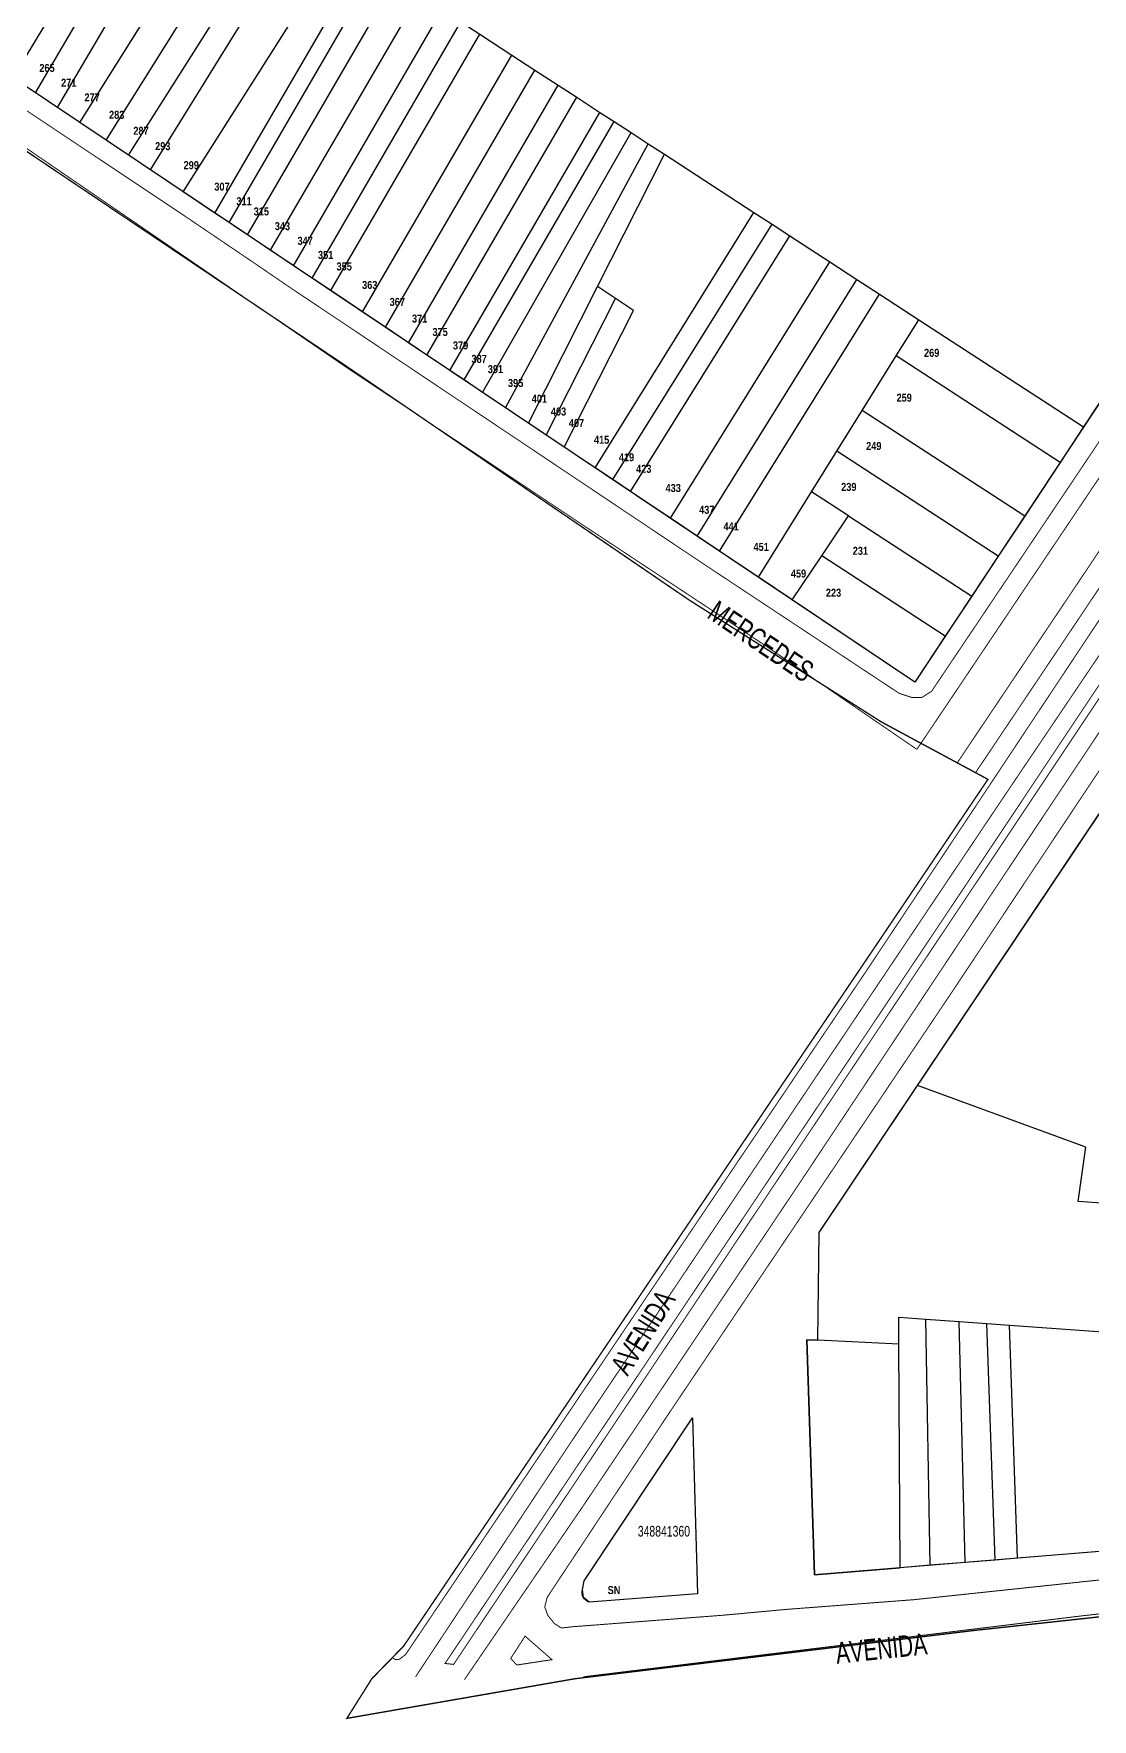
# Model space of a CAD drawing. Extents: x 203136 to 205923, y 4839890 to 4842982.
# Drawn here: x 203713.9 to 203912.3, y 4839889.9 to 4840205.8 of the extents above; entities that cross this region are included whole.
import ezdxf
from ezdxf.enums import TextEntityAlignment as Align

# ---------------------------------------------------------------- set-up
doc = ezdxf.new("R2010")
doc.units = 0
doc.header["$LTSCALE"] = 1.5
doc.header["$MEASUREMENT"] = 0
for name, color, linetype in [('CD_MALHA_LOTES', 40, 'CONTINUOUS'), ('CD_TXT_QUADRA', 7, 'CONTINUOUS'), ('LM-LIM-SETOR-FISCAL', 7, 'CONTINUOUS'), ('RU-QUADRAS', 210, 'CONTINUOUS'), ('SV-EIXO-RUA-PAV', 20, 'CONTINUOUS'), ('SV-RUA-PAVIM-S-GUIA-C-GUIA', 7, 'CONTINUOUS'), ('SV-TXT-RUA-PAV-S-GUIA-C-GUIA', 7, 'CONTINUOUS'), ('Th_NmrPort', 1, 'CONTINUOUS')]:
    doc.layers.add(name, color=color, linetype=linetype)
doc.styles.add('3488-41-2D_TXTB$0$ARIAL', font='ARIAL.TTF')
doc.styles.add('ARIAL', font='ARIAL.TTF')
doc.styles.get("Standard").update_dxf_attribs({"font": 'swisscbo.ttf'})
doc.linetypes.add('Limite', pattern='A,20,-3,[130,ltypeshp.shx,S=6.35,R=0,X=0,Y=0],-3,20', length=46)

msp = doc.modelspace()

# ---------------------------------------------------------------- linework, layer by layer
at = {"layer": 'CD_MALHA_LOTES', "linetype": 'Continuous', "flags": 128}
for points in [[(203710.1, 4840197.53), (203738.48, 4840244.6)], [(203714.26, 4840194.75), (203742.14, 4840242.28)], [(203718.41, 4840191.97), (203746.26, 4840239.34)], [(203722.57, 4840189.18), (203751.76, 4840235.63)], [(203727.55, 4840185.84), (203756.61, 4840232.35)], [(203731.7, 4840183.06), (203761.07, 4840229.43)], [(203735.86, 4840180.28), (203764.74, 4840227.05)], [(203741.95, 4840176.19), (203771.46, 4840222.68)], [(203747.91, 4840172.2), (203775.65, 4840219.96)], [(203750.55, 4840170.43), (203778.31, 4840218.22)], [(203754.03, 4840168.1), (203781.82, 4840215.95)], [(203758.33, 4840165.22), (203786.16, 4840213.12)], [(203762.64, 4840162.33), (203790.5, 4840210.3)], [(203766.11, 4840160), (203794, 4840208.02)], [(203794, 4840208.02), (203797.51, 4840205.74)], [(203769.59, 4840157.67), (203797.51, 4840205.74)], [(203797.51, 4840205.74), (203803.52, 4840201.82)], [(203775.55, 4840153.67), (203803.52, 4840201.82)], [(203803.52, 4840201.82), (203807.86, 4840199)], [(203957.35, 4840202.73), (203910.67, 4840132.12)], [(203779.86, 4840150.79), (203807.86, 4840199)], [(203807.86, 4840199), (203812.21, 4840196.18)], [(203714.26, 4840194.75), (203710.1, 4840197.53)], [(203784.17, 4840147.9), (203812.21, 4840196.18)], [(203812.21, 4840196.18), (203815.71, 4840193.9)], [(203718.41, 4840191.97), (203714.26, 4840194.75)], [(203722.57, 4840189.18), (203718.41, 4840191.97)], [(203787.64, 4840145.58), (203815.71, 4840193.9)], [(203815.71, 4840193.9), (203820.05, 4840191.07)], [(203727.55, 4840185.84), (203722.57, 4840189.18)], [(203791.95, 4840142.69), (203820.05, 4840191.07)], [(203794.59, 4840140.92), (203822.71, 4840189.34)], [(203820.05, 4840191.07), (203822.71, 4840189.34)], [(203822.71, 4840189.34), (203825.89, 4840187.27)], [(203731.7, 4840183.06), (203727.55, 4840185.84)], [(203798.06, 4840138.59), (203825.89, 4840187.27)], [(203825.89, 4840187.27), (203829.1, 4840185.19)], [(203735.86, 4840180.28), (203731.7, 4840183.06)], [(203802.37, 4840135.7), (203829.1, 4840185.19)], [(203819.62, 4840158.45), (203832.14, 4840183.21)], [(203829.1, 4840185.19), (203832.14, 4840183.21)], [(203832.14, 4840183.21), (203848.9, 4840172.3)], [(203741.95, 4840176.19), (203735.86, 4840180.28)], [(203747.91, 4840172.2), (203741.95, 4840176.19)], [(203750.55, 4840170.43), (203747.91, 4840172.2)], [(203754.03, 4840168.1), (203750.55, 4840170.43)], [(203819.14, 4840124.47), (203848.9, 4840172.3)], [(203822.47, 4840122.24), (203852.29, 4840170.1)], [(203848.9, 4840172.3), (203852.29, 4840170.1)], [(203852.29, 4840170.1), (203855.61, 4840167.94)], [(203758.33, 4840165.22), (203754.03, 4840168.1)], [(203825.79, 4840120.01), (203855.61, 4840167.94)], [(203855.61, 4840167.94), (203863.15, 4840163.03)], [(203762.64, 4840162.33), (203758.33, 4840165.22)], [(203766.11, 4840160), (203762.64, 4840162.33)], [(203833.27, 4840115), (203863.15, 4840163.03)], [(203863.15, 4840163.03), (203868.18, 4840159.76)], [(203769.59, 4840157.67), (203766.11, 4840160)], [(203775.55, 4840153.67), (203769.59, 4840157.67)], [(203806.67, 4840132.82), (203819.62, 4840158.45)], [(203822.97, 4840156.21), (203819.62, 4840158.45)], [(203838.26, 4840111.65), (203868.18, 4840159.76)], [(203868.18, 4840159.76), (203872.42, 4840157)], [(203810, 4840130.59), (203822.97, 4840156.21)], [(203826.32, 4840153.96), (203822.97, 4840156.21)], [(203842.42, 4840108.87), (203872.42, 4840157)], [(203872.42, 4840157), (203879.78, 4840152.22)], [(203779.86, 4840150.79), (203775.55, 4840153.67)], [(203813.32, 4840128.36), (203826.32, 4840153.96)], [(203875.55, 4840145.42), (203879.78, 4840152.22)], [(203879.78, 4840152.22), (203910.67, 4840132.12)], [(203784.17, 4840147.9), (203779.86, 4840150.79)], [(203787.64, 4840145.58), (203784.17, 4840147.9)], [(203791.95, 4840142.69), (203787.64, 4840145.58)], [(203869.21, 4840135.23), (203875.55, 4840145.42)], [(203906.26, 4840125.45), (203875.55, 4840145.42)], [(203794.59, 4840140.92), (203791.95, 4840142.69)], [(203798.06, 4840138.59), (203794.59, 4840140.92)], [(203802.37, 4840135.7), (203798.06, 4840138.59)], [(203806.67, 4840132.82), (203802.37, 4840135.7)], [(203864.46, 4840127.59), (203869.21, 4840135.23)], [(203899.64, 4840115.43), (203869.21, 4840135.23)], [(203810, 4840130.59), (203806.67, 4840132.82)], [(203910.67, 4840132.12), (203906.26, 4840125.45)], [(203813.32, 4840128.36), (203810, 4840130.59)], [(203819.14, 4840124.47), (203813.32, 4840128.36)], [(203859.7, 4840119.94), (203864.46, 4840127.59)], [(203894.68, 4840107.93), (203864.46, 4840127.59)], [(203822.47, 4840122.24), (203819.14, 4840124.47)], [(203906.26, 4840125.45), (203899.64, 4840115.43)], [(203825.79, 4840120.01), (203822.47, 4840122.24)], [(203833.27, 4840115), (203825.79, 4840120.01)], [(203849.76, 4840103.95), (203859.7, 4840119.94)], [(203866.63, 4840115.44), (203859.7, 4840119.94)], [(203838.26, 4840111.65), (203833.27, 4840115)], [(203861.61, 4840107.96), (203866.63, 4840115.44)], [(203866.63, 4840115.44), (203889.72, 4840100.42)], [(203899.64, 4840115.43), (203894.68, 4840107.93)], [(203842.42, 4840108.87), (203838.26, 4840111.65)], [(203849.76, 4840103.95), (203842.42, 4840108.87)], [(203856.08, 4840099.71), (203861.61, 4840107.96)], [(203884.75, 4840092.91), (203861.61, 4840107.96)], [(203894.68, 4840107.93), (203889.72, 4840100.42)], [(203856.08, 4840099.71), (203849.76, 4840103.95)], [(203889.72, 4840100.42), (203884.75, 4840092.91)], [(203879.07, 4840084.31), (203856.08, 4840099.71)], [(203884.75, 4840092.91), (203879.07, 4840084.31)], [(203879.56, 4840008.68), (203913.49, 4840059.4)], [(203861.14, 4839981.13), (203879.56, 4840008.68)], [(203911.12, 4839997.14), (203879.56, 4840008.68)], [(203909.63, 4839986.95), (203911.12, 4839997.14)], [(203969.48, 4839982.69), (203909.63, 4839986.95)], [(203860.86, 4839960.97), (203861.14, 4839981.13)], [(203876.07, 4839960.24), (203876.03, 4839965.29)], [(203876.03, 4839965.29), (203881.13, 4839964.93)], [(203881.13, 4839964.93), (203887.34, 4839964.49)], [(203881.91, 4839918.79), (203881.13, 4839964.93)], [(203888.5, 4839919.33), (203887.34, 4839964.49)], [(203887.34, 4839964.49), (203892.55, 4839964.12)], [(203892.55, 4839964.12), (203896.82, 4839963.81)], [(203894.09, 4839919.78), (203892.55, 4839964.12)], [(203898.3, 4839920.13), (203896.82, 4839963.81)], [(203896.82, 4839963.81), (203933.6, 4839961.19)], [(203860.86, 4839960.97), (203858.79, 4839961.07)], [(203858.79, 4839961.07), (203860.26, 4839917.01)], [(203876.07, 4839960.24), (203860.86, 4839960.97)], [(203876.32, 4839918.33), (203876.07, 4839960.24)], [(203817.12, 4839915.89), (203837.38, 4839946.42)], [(203837.38, 4839946.42), (203838.31, 4839913.44)], [(203932.93, 4839922.97), (203898.3, 4839920.13)], [(203860.26, 4839917.01), (203876.32, 4839918.33)], [(203881.91, 4839918.79), (203876.32, 4839918.33)], [(203888.5, 4839919.33), (203881.91, 4839918.79)], [(203894.09, 4839919.78), (203888.5, 4839919.33)], [(203898.3, 4839920.13), (203894.09, 4839919.78)], [(203818.05, 4839911.89), (203816.94, 4839912.79), (203816.75, 4839914.23), (203817.12, 4839915.89)], [(203838.31, 4839913.44), (203818.05, 4839911.89)]]:
    msp.add_lwpolyline(points, dxfattribs=at)
at = {"layer": 'LM-LIM-SETOR-FISCAL', "linetype": 'Limite', "ltscale": 0.1, "flags": 128}
msp.add_lwpolyline([(205796.637551, 4840879.134685, 0.25, 0.25, 0), (205808.48727, 4840856.309356, 0.25, 0.25, 0), (205816.796096, 4840831.429166, 0.25, 0.25, 0), (205829.551494, 4840801.498184, 0.25, 0.25, 0), (205834.603136, 4840789.879406, 0.25, 0.25, 0), (205840.59, 4840778.23, 0.25, 0.25, 0), (205847.483918, 4840761.167439, 0.25, 0.25, 0), (205854.08, 4840746.99, 0.25, 0.25, 0), (205877.51, 4840691.54, 0.25, 0.25, 0), (205884.885858, 4840672.908494, 0.25, 0.25, 0), (205901.13444, 4840629.162311, 0.25, 0.25, 0), (205904.259167, 4840621.03802, 0.25, 0.25, 0), (205906.967264, 4840612.705414, 0.25, 0.25, 0), (205909.675361, 4840602.289656, 0.25, 0.25, 0), (205911.34, 4840594.51, 0.25, 0.25, 0), (205912.69, 4840584.83, 0.25, 0.25, 0), (205913.98, 4840572.23, 0.25, 0.25, 0), (205913.32, 4840564.48, 0.25, 0.25, 0), (205914.03, 4840545.8, 0.25, 0.25, 0), (205913.91, 4840549.03, 0.25, 0.25, 0), (205914.63, 4840531, 0.25, 0.25, 0), (205917.39, 4840498.82, 0.25, 0.25, 0), (205919.73, 4840454.56, 0.25, 0.25, 0), (205923.14, 4840407.79, 0.25, 0.25, 0), (205897.79, 4840407.51, 0.25, 0.25, 0), (205858.91, 4840407.06, 0.25, 0.25, 0), (205796.08, 4840405.24, 0.25, 0.25, 0), (205764.26, 4840405.98, 0.25, 0.25, 0), (205736.74, 4840400.96, 0.25, 0.25, 0), (205726.05, 4840399.81, 0.25, 0.25, 0), (205697.41, 4840396.68, 0.25, 0.25, 0), (205662.09, 4840393.46, 0.25, 0.25, 0), (205636.95, 4840391.19, 0.25, 0.25, 0), (205616.4, 4840390.16, 0.25, 0.25, 0), (205576.04, 4840387.63, 0.25, 0.25, 0), (205567, 4840387.4, 0.25, 0.25, 0), (205549.68, 4840367.85, 0.25, 0.25, 0), (205538.067517, 4840352.483878, 0.25, 0.25, 0), (205492.4, 4840341.86, 0.25, 0.25, 0), (205506.65, 4840286.68, 0.25, 0.25, 0), (205534.31, 4840190.98, 0.25, 0.25, 0), (205544.65, 4840144.32, 0.25, 0.25, 0), (205560.85, 4840102.55, 0.25, 0.25, 0), (205560.78, 4840096.06, 0.25, 0.25, 0), (205552, 4840082.31, 0.25, 0.25, 0), (205542.1, 4840064.81, 0.25, 0.25, 0), (205533.33, 4840045.06, 0.25, 0.25, 0), (205512.8, 4840009.23, 0.25, 0.25, 0), (205504.55, 4839990.93, 0.25, 0.25, 0), (205495.61, 4839960.4, 0.25, 0.25, 0), (205494.7, 4839946.99, 0.25, 0.25, 0), (205488.84, 4839943.92, 0.25, 0.25, 0), (205481.22, 4839947.04, 0.25, 0.25, 0), (205441.48, 4839954.26, 0.25, 0.25, 0), (205421.36, 4839957.89, 0.25, 0.25, 0), (205314.35, 4839973.26, 0.25, 0.25, 0), (205291.86, 4839974.37, 0.25, 0.25, 0), (205200.91, 4839976.33, 0.25, 0.25, 0), (205183.28, 4839976.72, 0.25, 0.25, 0), (205166.57, 4839976.23, 0.25, 0.25, 0), (205097.95, 4839974.93, 0.25, 0.25, 0), (205037.73, 4839972.91, 0.25, 0.25, 0), (204995.55, 4839971.58, 0.25, 0.25, 0), (204940.72, 4839991.63, 0.25, 0.25, 0), (204932.09, 4839998.44, 0.25, 0.25, 0), (204928.74, 4839994.95, 0.25, 0.25, 0), (204913.47, 4839976.19, 0.25, 0.25, 0), (204908.3, 4839968.72, 0.25, 0.25, 0), (204905.09, 4839962.5, 0.25, 0.25, 0), (204893.29, 4839968.65, 0.25, 0.25, 0), (204883.26, 4839970.95, 0.25, 0.25, 0), (204868.8, 4839976.99, 0.25, 0.25, 0), (204861.053542, 4839982.681503, 0.25, 0.25, 0), (204800.909102, 4839981.356998, 0.25, 0.25, 0), (204731.877092, 4839979.439442, 0.25, 0.25, 0), (204696.03, 4839979.76, 0.25, 0.25, 0), (204664.74, 4839978.06, 0.25, 0.25, 0), (204636.84, 4839977.55, 0.25, 0.25, 0), (204557.699106, 4839978.800257, 0.25, 0.25, 0), (204516.152063, 4839974.32596, 0.25, 0.25, 0), (204352.520633, 4839956.428773, 0.25, 0.25, 0), (204250.25099, 4839944.923438, 0.25, 0.25, 0), (204195.281056, 4839939.809956, 0.25, 0.25, 0), (204097.805302, 4839928.943806, 0.25, 0.25, 0), (204039.000257, 4839922.551953, 0.25, 0.25, 0), (204030.690849, 4839922.551953, 0.25, 0.25, 0), (203988.15, 4839917.93, 0.18, 0.18, 0), (203988.14, 4839917.59, 0.25, 0.25, 0), (203919.472612, 4839909.768248, 0.25, 0.25, 0), (203890.070089, 4839906.572321, 0.25, 0.25, 0), (203815.393881, 4839897.540816, 0.25, 0.25, 0), (203772.628171, 4839890.109255, 0.25, 0.25, 0), (203777.302692, 4839897.541428, 0.25, 0.25, 0), (203783.27, 4839903.66, 0.25, 0.25, 0), (203892.75, 4840066.08, 0.25, 0.25, 0), (203872.83, 4840076.81, 0.25, 0.25, 0), (203836.8, 4840099.66, 0.25, 0.25, 0), (203772.86, 4840143.28, 0.25, 0.25, 0), (203681.29, 4840204.82, 0.25, 0.25, 0), (203664.64, 4840215.67, 0.25, 0.25, 0), (203605.82, 4840255.28, 0.25, 0.25, 0), (203559.67, 4840284.61, 0.25, 0.25, 0), (203528.03, 4840306, 0.25, 0.25, 0), (203497.1, 4840325.04, 0.25, 0.25, 0), (203475.133068, 4840329.93495, 0.25, 0.25, 0)], format="xyseb", dxfattribs=at)
at = {"layer": 'RU-QUADRAS', "color": 6, "linetype": 'Continuous'}
for points in [[(203623.83, 4840258.81), (203700.75, 4840376.39), (203774.04, 4840328.32), (203957.08, 4840206.15), (203957.35, 4840202.73), (203879.07, 4840084.31), (203681.79, 4840216.51), (203623.95, 4840256.35)], [(203858.79, 4839961.07), (203860.86, 4839960.97), (203861.14, 4839981.13), (203931.13, 4840085.79), (203994.51, 4840044.48), (203964.44, 4839996.07), (203969.88, 4839992.73), (203969.7, 4839989.07), (204037.74, 4839981.98), (204036.28, 4839961.71), (204037.78, 4839961.57), (204039.81, 4839989.73), (203975.18, 4839995.57), (203974.62, 4839999.07), (204001.05, 4840040.55), (204033.67, 4840019.88), (204033.02, 4840018.85), (204044.08, 4840012.02), (204070.8, 4840004.32), (204063.41, 4839962.84), (204064.39, 4839962.89), (204066, 4839936.19), (203950.93, 4839924.44), (203860.26, 4839917.01)]]:
    msp.add_lwpolyline(points, close=True, dxfattribs=at)
msp.add_lwpolyline([(203816.75, 4839914.23), (203817.12, 4839915.89), (203837.38, 4839946.42), (203838.31, 4839913.44), (203818.05, 4839911.89, -0.3984340859)], format="xyb", close=True, dxfattribs=at)
at = {"layer": 'SV-EIXO-RUA-PAV', "const_width": 0.18}
for points in [[(203785.506106, 4839897.911714), (203813.066431, 4839939.541296), (203895.265583, 4840062.117287), (203986.330293, 4840197.220699), (204075.371343, 4840332.51684), (204166.14696, 4840467.812981), (204258.698822, 4840606.743049), (204349.432758, 4840741.874396), (204441.172022, 4840879.868751), (204532.718556, 4841016.32127), (204553.93, 4841049.35)], [(203879.435958, 4840071.696704), (203924.539774, 4840138.887439), (203971.038552, 4840207.996248), (204010.155649, 4840266.526586), (204048.342771, 4840323.313219), (204062.059911, 4840343.772682), (204076.590779, 4840365.627108), (204111.639234, 4840418.05448), (204151.9188, 4840478.037905), (204168.658361, 4840503.495986), (204207.659211, 4840562.898175), (204243.172653, 4840616.953005), (204254.797348, 4840633.808812), (204275.954292, 4840665.021118), (204299.029311, 4840699.37209), (204334.775247, 4840753.485044), (204426.784705, 4840890.947058), (204462.414394, 4840944.275344), (204503.158948, 4841005.653732), (204518.096681, 4841026.810676), (204532.33, 4841049.35)], [(203887.007883, 4840069.173018), (203888.793838, 4840071.842013), (203946.684817, 4840158.213494), (204029.801383, 4840281.667751), (204119.660273, 4840416.04922), (204206.264248, 4840545.780812), (204263.341498, 4840632.501034), (204338.785766, 4840745.609313), (204416.903714, 4840862.786235), (204506.065122, 4840995.540247), (204542.27, 4841049.35)], [(204323.934239, 4840688.7582), (204283.94138, 4840628.802183), (204265.442187, 4840602.118096), (204255.061346, 4840585.548675), (204230.319661, 4840548.48531), (204185.922277, 4840482.405694), (204174.239633, 4840464.347381), (204142.336049, 4840416.527274), (204106.601997, 4840362.693293), (204083.577552, 4840329.105603), (204068.871629, 4840307.195715), (204033.337209, 4840253.627909), (203993.34435, 4840193.472261), (203983.296227, 4840180.096945), (203936.582439, 4840109.493911), (203925.868877, 4840093.323754), (203893.927825, 4840045.345632), (203857.129072, 4839989.914597), (203817.335844, 4839930.557476), (203794.644388, 4839897.35209)], [(203879.435958, 4840071.696704), (203851.18795, 4840091.051821), (203815.892178, 4840114.373203), (203773.190061, 4840142.841282), (203702.942441, 4840190.947063), (203635.989737, 4840235.757927), (203610.289388, 4840253.286883), (203587.883956, 4840267.257329), (203565.21493, 4840282.545742), (203534.370587, 4840302.688696), (203508.209748, 4840320.216458), (203481.002475, 4840327.803102)], [(203816.946552, 4839897.897188), (203910.719876, 4839909.363498), (203988.150414, 4839917.930281), (204182.814081, 4839938.424661), (204266.90035, 4839946.925546), (204287.460629, 4839949.034293), (204317.246675, 4839952.724599), (204451.331715, 4839966.790245), (204532.470621, 4839976.316201), (204554.61246, 4839978.424948), (204580.837002, 4839977.988346), (204636.83646, 4839977.54926)]]:
    msp.add_lwpolyline(points, dxfattribs=at)
at = {"layer": 'SV-RUA-PAVIM-S-GUIA-C-GUIA', "const_width": 0.18}
for points in [[(203670.03, 4840219.77), (203741.59, 4840172.09)], [(203902.17, 4840112.34), (203962.27, 4840201.91)], [(203741.59, 4840172.09), (203755.76, 4840162.5)], [(203755.76, 4840162.5), (203761.74, 4840158.41)], [(203761.74, 4840158.41), (203840.04, 4840106.06)], [(203882.19, 4840082.58), (203902.17, 4840112.34)], [(203840.04, 4840106.06), (203875.98, 4840082.29)], [(203875.98, 4840082.29), (203875.99, 4840082.26)], [(203875.99, 4840082.26), (203878.49, 4840081.41)], [(203878.49, 4840081.41), (203880.4, 4840081.44)], [(203880.4, 4840081.44), (203882.19, 4840082.58)]]:
    msp.add_lwpolyline(points, dxfattribs=at)
at = {"layer": 'SV-RUA-PAVIM-S-GUIA-C-GUIA', "linetype": 'Continuous', "const_width": 0.18}
for points in [[(203781.13, 4839901.47), (203781.71, 4839901.14), (203782.47, 4839901.18), (203783.63, 4839902.08), (203869.81, 4840029.94), (203936.83, 4840130.93), (203979.5, 4840194.18), (203979.7, 4840195.5), (203979.1, 4840196.58), (203978.26, 4840196.93)], [(203976.58, 4840195.91), (203890.47, 4840067.39)], [(204066.66, 4839932.32), (204021.27, 4839927.68), (203938.96, 4839918.73), (203878.87, 4839912.35), (203855.09, 4839910.54), (203843.14, 4839909.44), (203814.89, 4839907.28), (203812.82, 4839907.04), (203811.53, 4839907.86), (203810.27, 4839909.43), (203809.7, 4839911.01), (203810.17, 4839912.81), (203832.48, 4839946.53), (203885.68, 4840025.73), (203927.51, 4840088.62), (203929.35, 4840088.61), (203962.21, 4840067.69), (203994.56, 4840046.8), (203995.87, 4840045.73), (203996.33, 4840044.36), (203996.33, 4840044.34), (203995.87, 4840042.9), (203968.13, 4839999.24)]]:
    msp.add_lwpolyline(points, dxfattribs=at)
at = {"layer": 'SV-RUA-PAVIM-S-GUIA-C-GUIA', "linetype": 'Continuous', "const_width": 0.18, "flags": 128}
for points in [[(203981.54, 4840185.42), (203982.38, 4840184.73), (203930.18, 4840106.13), (203888.05, 4840042.95), (203792.62, 4839900.22), (203791.02, 4839900.4), (203829.42, 4839957.75), (203888.7, 4840046.41), (203930.27, 4840108.82)], [(203806.02, 4839905.52), (203811.06, 4839901.11), (203804.47, 4839900.11), (203803.33, 4839901.35)]]:
    msp.add_lwpolyline(points, close=True, dxfattribs=at)

# ---------------------------------------------------------------- texts
at = {"layer": 'CD_TXT_QUADRA', "style": 'ARIAL', "width": 0.7}
msp.add_text('348841360', height=2, dxfattribs=at).set_placement((203827.14, 4839924.18))
at = {"layer": 'SV-TXT-RUA-PAV-S-GUIA-C-GUIA', "width": 0.7}
for s, rotation, style, p in [('MERCEDES', 326, '3488-41-2D_TXTB$0$ARIAL', (203839.912247, 4840096.493507)), ('AVENIDA', 58, 'ARIAL', (203825.24, 4839954.1)), ('AVENIDA', 6, '3488-41-2D_TXTB$0$ARIAL', (203864.44001, 4839900.328897))]:
    msp.add_text(s, height=4, rotation=rotation, dxfattribs=dict(at, style=style)).set_placement(p)
at = {"layer": 'Th_NmrPort', "color": 1}
for s, p in [('265', (203715.001591, 4840199.391875)), ('271', (203719.081591, 4840196.631875)), ('277', (203723.451591, 4840193.881875)), ('283', (203728.064262, 4840190.613636)), ('287', (203732.614262, 4840187.613636)), ('293', (203736.694262, 4840184.743636)), ('299', (203742.031591, 4840181.171875)), ('307', (203747.791591, 4840177.151875)), ('311', (203751.928435, 4840174.42919)), ('315', (203755.168435, 4840172.50919)), ('343', (203759.118435, 4840169.74919)), ('347', (203763.378435, 4840166.99919)), ('351', (203767.208435, 4840164.35919)), ('355', (203770.688435, 4840162.19919)), ('363', (203775.478435, 4840158.72919)), ('367', (203780.638435, 4840155.54919)), ('371', (203784.828435, 4840152.42919)), ('375', (203788.668435, 4840149.91919)), ('379', (203792.498435, 4840147.39919)), ('387', (203795.978435, 4840144.87919)), ('269', (203880.774482, 4840146.003568)), ('391', (203799.038435, 4840142.95919)), ('395', (203802.81481, 4840140.355574)), ('259', (203875.624482, 4840137.603568)), ('401', (203807.266221, 4840137.405513)), ('403', (203810.856221, 4840135.005513)), ('407', (203814.216221, 4840132.855513)), ('415', (203818.928435, 4840129.71919)), ('249', (203869.934482, 4840128.553568)), ('419', (203823.594262, 4840126.423636)), ('423', (203826.824262, 4840124.273636)), ('433', (203832.344262, 4840120.673636)), ('239', (203865.254482, 4840120.883568)), ('437', (203838.634262, 4840116.593636)), ('441', (203843.194262, 4840113.483636)), ('451', (203848.824262, 4840109.643636)), ('231', (203867.414482, 4840108.903568)), ('459', (203855.826432, 4840104.644482)), ('223', (203862.384482, 4840101.053568)), ('SN', (203821.486465, 4839914.155257))]:
    msp.add_text(s, height=1.5, dxfattribs=at).set_placement(p, align=Align.MIDDLE_LEFT)

doc.saveas('drawing.dxf')
